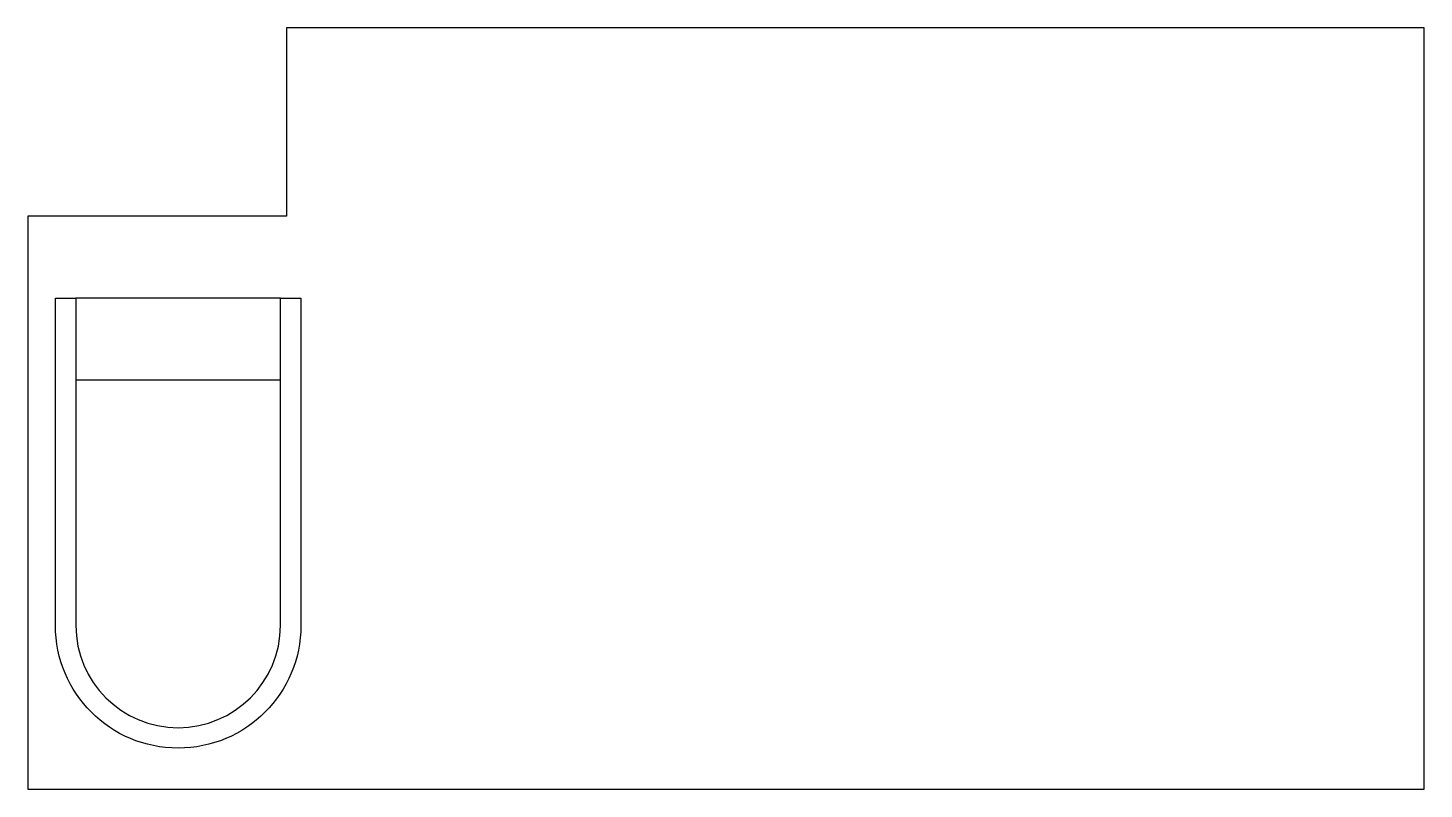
# Model space of a CAD drawing. Header units: millimetres. Extents: x -20.2 to 13.9, y -15 to 3.6.
import ezdxf

# ---------------------------------------------------------------- set-up
doc = ezdxf.new("R2010")
doc.units = ezdxf.units.MM
doc.layers.get('0').update_dxf_attribs({"linetype": 'CONTINUOUS'})

msp = doc.modelspace()

# ---------------------------------------------------------------- linework, layer by layer
for p, q in [((-14.079, -3), (-19.079, -3)), ((-19.079, -5), (-14.079, -5))]:
    msp.add_line(p, q)
msp.add_lwpolyline([(13.87, 3.6), (-13.929, 3.6), (-13.929, -1), (-20.25, -1), (-20.25, -15), (13.87, -15)], close=True)
msp.add_lwpolyline([(-13.579, -3), (-13.579, -11, -1), (-19.579, -11), (-19.579, -3), (-19.079, -3), (-19.079, -11, 1), (-14.079, -11), (-14.079, -3)], format="xyb", close=True)

doc.saveas('drawing.dxf')
